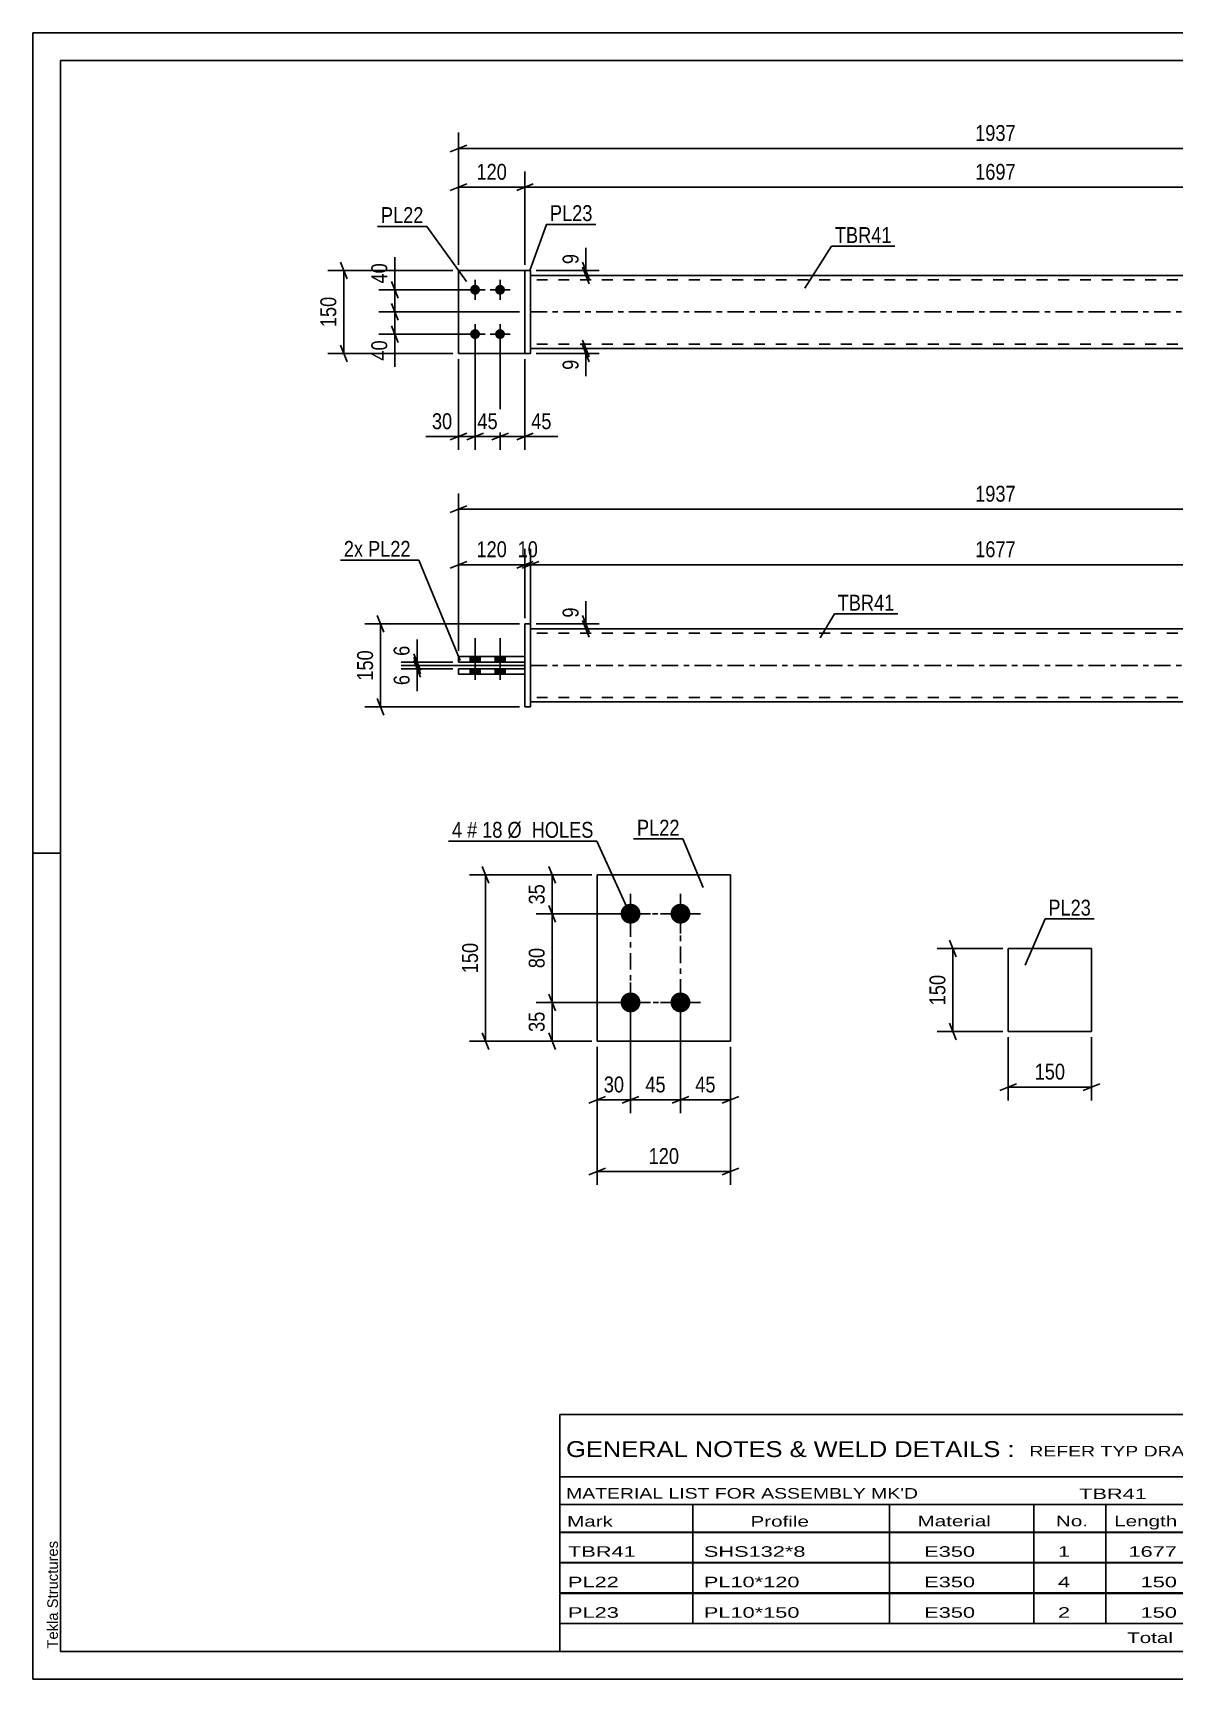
# Model space of a CAD drawing. Header units: millimetres. Extents: x 0 to 420, y 0 to 297.
# Drawn here: x 0 to 205.8, y 0 to 297 of the extents above; entities that cross this region are included whole.
import ezdxf

# ---------------------------------------------------------------- set-up
doc = ezdxf.new("R2010")
doc.units = ezdxf.units.MM
doc.linetypes.add('DXK_LINE_DOT2', pattern=[3.9198, 1.9599, -1.9599])
doc.linetypes.add('DXK_LINE_DOT3', pattern=[5.9187, 2.979, -0.9799, 0.9799, -0.9799])
doc.styles.add('Arial', font='arial.ttf', dxfattribs={"height": 0.2})
doc.styles.add('Arial Narrow', font='ARIALN.TTF', dxfattribs={"height": 0.2})

# ---------------------------------------------------------------- blocks, each defined once
blk = doc.blocks.new('Unknown-489683726-1163')
at = {"color": 5, "linetype": 'Continuous'}
for p, q in [((420, 297), (0, 297)), ((0, 297), (0, 0)), ((0, 292), (0, 297)), ((415, 292), (5, 292)), ((5, 292), (5, 5)), ((5, 149), (0, 149)), ((0, 0), (0, 5)), ((5, 5), (415, 5)), ((0, 0), (420, 0))]:
    blk.add_line(p, q, dxfattribs=at)
at = {"color": 174, "linetype": 'Continuous', "style": 'Arial'}
blk.add_text('Tekla Structures', height=1.9102, rotation=90, dxfattribs=at).set_placement((4.5, 5.5))
blk = doc.blocks.new('Unknown-489683726-3501')
at = {"color": 7, "linetype": 'Continuous'}
for p, q in [((95, 47.75), (255, 47.75)), ((95, 36.5), (95, 47.75)), ((255, 47.75), (255, 36.5)), ((95, 36.5), (255, 36.5)), ((95, 36.5), (95, 31.5)), ((255, 36.5), (255, 31.5)), ((95, 31.5), (255, 31.5)), ((95, 31.5), (95, 26.5)), ((119, 31.5), (119, 26.5)), ((154.5, 31.5), (154.5, 26.5)), ((180.5, 31.5), (180.5, 26.5)), ((193.5, 31.5), (193.5, 26.5)), ((211, 31.5), (211, 26.5)), ((233, 31.5), (233, 26.5)), ((255, 31.5), (255, 26.5)), ((95, 26.5), (255, 26.5)), ((95, 26.45), (95, 21.05)), ((95, 26.45), (255, 26.45)), ((119, 26.5), (119, 21)), ((154.5, 26.5), (154.5, 21)), ((180.5, 26.5), (180.5, 21)), ((193.5, 26.5), (193.5, 21)), ((211, 26.5), (211, 21)), ((233, 26.5), (233, 21)), ((255, 26.45), (255, 21.05)), ((95, 21.05), (255, 21.05)), ((95, 20.95), (95, 15.55)), ((95, 20.95), (255, 20.95)), ((119, 21), (119, 15.5)), ((154.5, 21), (154.5, 15.5)), ((180.5, 21), (180.5, 15.5)), ((193.5, 21), (193.5, 15.5)), ((211, 21), (211, 15.5)), ((233, 21), (233, 15.5)), ((255, 20.95), (255, 15.55)), ((95, 15.55), (255, 15.55)), ((95, 15.45), (95, 10.05)), ((95, 15.45), (255, 15.45)), ((119, 15.5), (119, 10)), ((154.5, 15.5), (154.5, 10)), ((180.5, 15.5), (180.5, 10)), ((193.5, 15.5), (193.5, 10)), ((211, 15.5), (211, 10)), ((233, 15.5), (233, 10)), ((255, 15.45), (255, 10.05)), ((95, 10.05), (255, 10.05)), ((95, 10), (255, 10)), ((95, 10), (95, 5)), ((211, 10), (211, 5)), ((233, 10), (233, 5)), ((255, 10), (255, 5)), ((95, 5), (255, 5))]:
    blk.add_line(p, q, dxfattribs=at)
at = {"color": 7, "style": 'Arial Narrow'}
for s, height, width, p in [('GENERAL NOTES & WELD DETAILS :', 2.8633, 1.4, (96.15, 40.06)), ('REFER TYP DRAWING TYP-01', 1.9089, 1.6, (179.7, 40.16)), ("MATERIAL LIST FOR ASSEMBLY MK'D", 1.9089, 1.6, (96.15, 32.56)), ('TBR41', 1.909, 1.794707, (188.68, 32.47)), ('3', 1.91, 1.794707, (217.08, 32.56)), ('No. Required', 1.9089, 1.6, (226.41, 32.56)), ('Mark', 1.909, 1.7, (96.34, 27.5)), ('Profile', 1.909, 1.7, (129.41, 27.5)), ('Material', 1.909, 1.7, (159.54, 27.56)), ('No.', 1.909, 1.7, (184.5, 27.56)), ('Length', 1.909, 1.7, (195, 27.56)), ('Area', 1.909, 1.7, (217.5, 27.56)), ('Weight', 1.909, 1.7, (237, 27.56))]:
    blk.add_text(s, height=height, dxfattribs=dict(at, width=width)).set_placement(p)
at = {"color": 7, "linetype": 'Continuous', "style": 'Arial Narrow'}
for s, height, width, p in [('TBR41', 1.909, 1.794707, (96.5, 22.06)), ('SHS132*8', 1.909, 1.794707, (121, 22.06)), ('E350', 1.909, 1.794707, (160.74, 22.06)), ('1', 1.91, 1.794707, (184.86, 22.06)), ('1677', 1.909, 1.794707, (197.58, 22.06)), ('0.9', 1.909, 1.794707, (221.32, 22.06)), ('52.2', 1.909, 1.794707, (240.14, 22.06)), ('PL22', 1.909, 1.794707, (96.5, 16.56)), ('PL10*120', 1.909, 1.794707, (121, 16.56)), ('E350', 1.909, 1.794707, (160.74, 16.56)), ('4', 1.91, 1.794707, (184.86, 16.56)), ('150', 1.909, 1.794707, (199.77, 16.56)), ('0.0', 1.909, 1.794707, (221.32, 16.56)), ('5.7', 1.909, 1.794707, (242.33, 16.56)), ('PL23', 1.909, 1.794707, (96.5, 11.06)), ('PL10*150', 1.909, 1.794707, (121, 11.06)), ('E350', 1.909, 1.794707, (160.74, 11.06)), ('2', 1.91, 1.794707, (184.86, 11.06)), ('150', 1.909, 1.794707, (199.77, 11.06)), ('0.1', 1.909, 1.794707, (221.32, 11.06)), ('3.5', 1.909, 1.794707, (242.33, 11.06)), ('Total', 1.909, 1.7, (197.33, 6.5)), ('1.2', 1.909, 1.794707, (220.83, 6.5)), ('61.4', 1.909, 1.794707, (240.14, 6.5))]:
    blk.add_text(s, height=height, dxfattribs=dict(at, width=width)).set_placement(p)
blk = doc.blocks.new('Bolt-489683726-1408 - 1400')
at = {"linetype": 'Continuous'}
for points in [[(78.84, 183.49), (80.64, 183.49), (80.64, 184.49), (78.84, 184.49)], [(78.84, 183.49), (80.64, 183.49), (80.64, 184.49), (78.84, 184.49)], [(83.34, 183.49), (85.14, 183.49), (85.14, 184.49), (83.34, 184.49)], [(83.34, 183.49), (85.14, 183.49), (85.14, 184.49), (83.34, 184.49)], [(78.84, 181.29), (80.64, 181.29), (80.64, 182.29), (78.84, 182.29)], [(78.84, 181.29), (80.64, 181.29), (80.64, 182.29), (78.84, 182.29)], [(83.34, 181.29), (85.14, 181.29), (85.14, 182.29), (83.34, 182.29)], [(83.34, 181.29), (85.14, 181.29), (85.14, 182.29), (83.34, 182.29)]]:
    blk.add_hatch(color=1, dxfattribs=at).paths.add_polyline_path(points)
at = {"color": 1, "linetype": 'Continuous'}
for p, q in [((79.74, 180.29), (79.74, 187.79)), ((79.74, 180.29), (79.74, 187.79)), ((84.24, 180.29), (84.24, 187.79)), ((84.24, 180.29), (84.24, 187.79)), ((78.84, 183.49), (78.84, 184.49)), ((78.84, 183.49), (78.84, 184.49)), ((80.64, 183.49), (80.64, 184.49)), ((80.64, 183.49), (80.64, 184.49)), ((83.34, 183.49), (83.34, 184.49)), ((83.34, 183.49), (83.34, 184.49)), ((85.14, 183.49), (85.14, 184.49)), ((85.14, 183.49), (85.14, 184.49)), ((78.84, 181.29), (78.84, 182.29)), ((78.84, 181.29), (78.84, 182.29)), ((80.64, 181.29), (80.64, 182.29)), ((80.64, 181.29), (80.64, 182.29)), ((83.34, 181.29), (83.34, 182.29)), ((83.34, 181.29), (83.34, 182.29)), ((85.14, 181.29), (85.14, 182.29)), ((85.14, 181.29), (85.14, 182.29))]:
    blk.add_line(p, q, dxfattribs=at)
blk = doc.blocks.new('Part-489683726-1471 - 1400')
at = {"linetype": 'Continuous'}
blk.add_hatch(color=2, dxfattribs=at).paths.add_polyline_path([(227.44, 176.29), (226.64, 177.69), (228.24, 177.69)])
at = {"color": 2, "linetype": 'Continuous'}
for p, q in [((89.74, 189.49), (257.44, 189.49)), ((89.74, 176.29), (257.44, 176.29)), ((227.44, 176.29), (226.64, 177.69)), ((226.64, 177.69), (228.24, 177.69)), ((228.24, 177.69), (227.44, 176.29))]:
    blk.add_line(p, q, dxfattribs=at)
at = {"color": 7, "linetype": 'DXK_LINE_DOT2'}
for p, q in [((89.74, 176.29), (89.74, 189.49)), ((257.44, 188.69), (89.74, 188.69)), ((257.44, 176.29), (257.44, 189.49)), ((257.44, 177.09), (89.74, 177.09))]:
    blk.add_line(p, q, dxfattribs=at)
at = {"color": 7, "linetype": 'DXK_LINE_DOT3'}
blk.add_line((89.74, 182.89), (257.44, 182.89), dxfattribs=at)
at = {"color": 2, "linetype": 'Continuous'}
blk.add_circle((227.44, 177.19), 1, dxfattribs=at)
blk = doc.blocks.new('Part-489683726-1412 - 1400')
at = {"color": 2, "linetype": 'Continuous'}
for p, q in [((88.74, 190.39), (89.74, 190.39)), ((88.74, 175.39), (88.74, 190.39)), ((89.74, 190.39), (89.74, 175.39)), ((89.74, 175.39), (88.74, 175.39))]:
    blk.add_line(p, q, dxfattribs=at)
blk = doc.blocks.new('Part-489683726-1438 - 1400')
at = {"color": 2, "linetype": 'Continuous'}
for p, q in [((88.74, 184.49), (76.74, 184.49)), ((76.74, 184.49), (76.74, 183.49)), ((88.74, 183.49), (88.74, 184.49)), ((88.74, 183.49), (76.74, 183.49))]:
    blk.add_line(p, q, dxfattribs=at)
blk = doc.blocks.new('Part-489683726-1443 - 1400')
at = {"color": 2, "linetype": 'Continuous'}
for p, q in [((88.74, 182.29), (76.74, 182.29)), ((76.74, 182.29), (76.74, 181.29)), ((76.74, 181.29), (88.74, 181.29)), ((88.74, 181.29), (88.74, 182.29))]:
    blk.add_line(p, q, dxfattribs=at)
blk = doc.blocks.new('Part-489683726-1695 - 1676')
at = {"color": 2, "linetype": 'Continuous'}
for p, q in [((89.74, 254.16), (88.74, 254.16)), ((88.74, 254.16), (88.74, 239.16)), ((89.74, 239.16), (89.74, 254.16)), ((88.74, 239.16), (89.74, 239.16))]:
    blk.add_line(p, q, dxfattribs=at)
blk = doc.blocks.new('Bolt-489683726-1679 - 1676')
at = {"linetype": 'Continuous'}
for points in [[(79.74, 249.76, -1), (79.74, 251.56, -1)], [(84.24, 249.76, -1), (84.24, 251.56, -1)], [(79.74, 241.76, -1), (79.74, 243.56, -1)], [(84.24, 241.76, -1), (84.24, 243.56, -1)]]:
    blk.add_hatch(color=1, dxfattribs=at).paths.add_polyline_path(points)
at = {"color": 1, "linetype": 'Continuous'}
for p, q in [((79.74, 248.86), (79.74, 252.46)), ((84.24, 248.86), (84.24, 252.46)), ((81.54, 250.66), (77.94, 250.66)), ((86.04, 250.66), (82.44, 250.66)), ((79.74, 240.86), (79.74, 244.46)), ((84.24, 240.86), (84.24, 244.46)), ((81.54, 242.66), (77.94, 242.66)), ((86.04, 242.66), (82.44, 242.66))]:
    blk.add_line(p, q, dxfattribs=at)
blk = doc.blocks.new('Part-489683726-1700 - 1676')
at = {"color": 2, "linetype": 'Continuous'}
for p, q in [((76.74, 239.16), (76.74, 254.16)), ((76.74, 254.16), (88.74, 254.16)), ((76.74, 239.16), (88.74, 239.16))]:
    blk.add_line(p, q, dxfattribs=at)
at = {"color": 7, "linetype": 'DXK_LINE_DOT2'}
blk.add_line((88.74, 239.16), (88.74, 254.16), dxfattribs=at)
blk = doc.blocks.new('Part-489683726-1701 - 1676')
at = {"color": 7, "linetype": 'DXK_LINE_DOT2'}
for p, q in [((88.74, 254.16), (76.74, 254.16)), ((76.74, 254.16), (76.74, 239.16)), ((88.74, 239.16), (88.74, 254.16)), ((76.74, 239.16), (88.74, 239.16))]:
    blk.add_line(p, q, dxfattribs=at)
blk = doc.blocks.new('Part-489683726-1741 - 1676')
at = {"color": 2, "linetype": 'Continuous'}
for p, q in [((89.74, 253.26), (257.44, 253.26)), ((257.44, 240.06), (89.74, 240.06))]:
    blk.add_line(p, q, dxfattribs=at)
at = {"color": 7, "linetype": 'DXK_LINE_DOT2'}
for p, q in [((89.74, 240.06), (89.74, 253.26)), ((257.44, 252.46), (89.74, 252.46)), ((257.44, 253.26), (257.44, 240.06)), ((257.44, 240.86), (89.74, 240.86))]:
    blk.add_line(p, q, dxfattribs=at)
at = {"color": 7, "linetype": 'DXK_LINE_DOT3'}
blk.add_line((89.74, 246.66), (257.44, 246.66), dxfattribs=at)
blk = doc.blocks.new('Bolt-489683726-2102 - 2040')
at = {"linetype": 'Continuous'}
for points in [[(107.78, 139.89), (108.15, 139.85), (108.51, 139.73), (108.84, 139.54), (109.12, 139.29), (109.34, 138.99), (109.49, 138.64), (109.57, 138.28), (109.57, 137.9), (109.49, 137.53), (109.34, 137.19), (109.12, 136.88), (108.84, 136.63), (108.51, 136.44), (108.15, 136.33), (107.78, 136.29), (107.4, 136.33), (107.05, 136.44), (106.72, 136.63), (106.44, 136.88), (106.22, 137.19), (106.07, 137.53), (105.99, 137.9), (105.99, 138.28), (106.07, 138.64), (106.22, 138.99), (106.44, 139.29), (106.72, 139.54), (107.05, 139.73), (107.4, 139.85)], [(116.78, 139.89), (117.15, 139.85), (117.51, 139.73), (117.84, 139.54), (118.12, 139.29), (118.34, 138.99), (118.49, 138.64), (118.57, 138.28), (118.57, 137.9), (118.49, 137.53), (118.34, 137.19), (118.12, 136.88), (117.84, 136.63), (117.51, 136.44), (117.15, 136.33), (116.78, 136.29), (116.4, 136.33), (116.05, 136.44), (115.72, 136.63), (115.44, 136.88), (115.22, 137.19), (115.07, 137.53), (114.99, 137.9), (114.99, 138.28), (115.07, 138.64), (115.22, 138.99), (115.44, 139.29), (115.72, 139.54), (116.05, 139.73), (116.4, 139.85)], [(107.78, 123.89), (108.15, 123.85), (108.51, 123.73), (108.84, 123.54), (109.12, 123.29), (109.34, 122.99), (109.49, 122.64), (109.57, 122.28), (109.57, 121.9), (109.49, 121.53), (109.34, 121.19), (109.12, 120.88), (108.84, 120.63), (108.51, 120.44), (108.15, 120.33), (107.78, 120.29), (107.4, 120.33), (107.05, 120.44), (106.72, 120.63), (106.44, 120.88), (106.22, 121.19), (106.07, 121.53), (105.99, 121.9), (105.99, 122.28), (106.07, 122.64), (106.22, 122.99), (106.44, 123.29), (106.72, 123.54), (107.05, 123.73), (107.4, 123.85)], [(116.78, 123.89), (117.15, 123.85), (117.51, 123.73), (117.84, 123.54), (118.12, 123.29), (118.34, 122.99), (118.49, 122.64), (118.57, 122.28), (118.57, 121.9), (118.49, 121.53), (118.34, 121.19), (118.12, 120.88), (117.84, 120.63), (117.51, 120.44), (117.15, 120.33), (116.78, 120.29), (116.4, 120.33), (116.05, 120.44), (115.72, 120.63), (115.44, 120.88), (115.22, 121.19), (115.07, 121.53), (114.99, 121.9), (114.99, 122.28), (115.07, 122.64), (115.22, 122.99), (115.44, 123.29), (115.72, 123.54), (116.05, 123.73), (116.4, 123.85)]]:
    blk.add_hatch(color=1, dxfattribs=at).paths.add_polyline_path(points)
at = {"color": 1, "linetype": 'Continuous'}
for p, q in [((107.78, 134.49), (107.78, 141.69)), ((116.78, 134.49), (116.78, 141.69)), ((111.38, 138.09), (104.18, 138.09)), ((120.38, 138.09), (113.18, 138.09)), ((107.78, 118.49), (107.78, 125.69)), ((116.78, 118.49), (116.78, 125.69)), ((111.38, 122.09), (104.18, 122.09)), ((120.38, 122.09), (113.18, 122.09))]:
    blk.add_line(p, q, dxfattribs=at)
blk = doc.blocks.new('Part-489683726-2107 - 2040')
at = {"color": 2, "linetype": 'Continuous'}
for p, q in [((101.78, 145.09), (125.78, 145.09)), ((101.78, 145.09), (101.78, 115.09)), ((125.78, 145.09), (125.78, 145.09)), ((125.78, 145.09), (125.78, 115.09)), ((125.78, 115.09), (101.78, 115.09)), ((101.78, 115.09), (101.78, 115.09))]:
    blk.add_line(p, q, dxfattribs=at)
at = {"color": 7, "linetype": 'DXK_LINE_DOT2'}
for p, q in [((101.78, 145.09), (125.78, 145.09)), ((125.78, 145.09), (125.78, 145.09)), ((101.78, 115.09), (125.78, 115.09))]:
    blk.add_line(p, q, dxfattribs=at)
blk = doc.blocks.new('Part-489683726-2267 - 2261')
at = {"color": 2, "linetype": 'Continuous'}
for p, q in [((175.9, 116.81), (175.9, 131.81)), ((175.9, 131.81), (190.9, 131.81)), ((190.9, 116.81), (190.9, 131.81)), ((175.9, 116.81), (190.9, 116.81))]:
    blk.add_line(p, q, dxfattribs=at)
blk = doc.blocks.new('Rectangle-489683726-2247 - 2040')
at = {"color": 1, "linetype": 'DXK_LINE_DOT3'}
blk.add_lwpolyline([(107.78, 138.09), (116.78, 138.09), (116.78, 122.09), (107.78, 122.09), (107.78, 138.09)], close=True, dxfattribs=at)
blk = doc.blocks.new('StraightDimension-489683726-1553 - 1400')
at = {"color": 7, "linetype": 'Continuous'}
for p, q in [((68.67, 184.39), (69.87, 181.39)), ((88.74, 182.89), (66.42, 182.89)), ((75.74, 182.29), (66.42, 182.29)), ((69.87, 180.79), (68.67, 183.79)), ((69.27, 182.29), (69.27, 182.89))]:
    blk.add_line(p, q, dxfattribs=at)
at = {"color": 0}
blk.add_wipeout([(68.52, 181.76), (64.32, 181.76), (64.32, 178.73), (68.52, 178.73)], dxfattribs=at)
at = {"color": 7, "linetype": 'Continuous'}
blk.add_line((69.27, 182.29), (69.27, 178.21), dxfattribs=at)
blk.add_line((69.27, 182.29), (69.27, 178.21), dxfattribs=at)
at = {"color": 3, "style": 'Arial Narrow'}
blk.add_text('6', height=2.86, rotation=90.0002, dxfattribs=at).set_placement((67.92, 179.33))
blk = doc.blocks.new('StraightDimension-489683726-3411 - 1400')
at = {"color": 7, "linetype": 'Continuous'}
for p, q in [((87.74, 190.39), (59.83, 190.39)), ((63.28, 188.89), (62.08, 191.89)), ((62.68, 175.39), (62.68, 190.39)), ((87.74, 175.39), (59.83, 175.39)), ((62.08, 176.89), (63.28, 173.89))]:
    blk.add_line(p, q, dxfattribs=at)
at = {"color": 0}
blk.add_wipeout([(61.93, 186.23), (57.73, 186.23), (57.73, 179.54), (61.93, 179.54)], dxfattribs=at)
at = {"color": 3, "style": 'Arial Narrow'}
blk.add_text('150', height=2.863, rotation=90.0002, dxfattribs=at).set_placement((61.33, 180.14))
blk = doc.blocks.new('StraightDimension-489683726-1522 - 1400')
at = {"color": 7, "linetype": 'Continuous'}
for p, q in [((88.74, 191.39), (88.74, 203.91)), ((89.74, 190.49), (89.74, 203.91)), ((87.24, 200.46), (90.24, 201.66)), ((91.24, 201.66), (88.24, 200.46)), ((88.74, 201.06), (89.74, 201.06))]:
    blk.add_line(p, q, dxfattribs=at)
at = {"color": 0}
blk.add_wipeout([(91.66, 201.81), (91.66, 206.01), (86.81, 206.01), (86.81, 201.81)], dxfattribs=at)
at = {"color": 3, "style": 'Arial Narrow'}
blk.add_text('10', height=2.863, dxfattribs=at).set_placement((87.41, 202.41))
blk = doc.blocks.new('StraightDimension-489683726-1480 - 1400')
at = {"color": 7, "linetype": 'Continuous'}
for p, q in [((90.74, 190.39), (102.14, 190.39)), ((99.14, 191.89), (100.34, 188.89)), ((100.34, 187.99), (99.14, 190.99)), ((99.74, 189.49), (99.74, 190.39)), ((90.74, 189.49), (102.14, 189.49))]:
    blk.add_line(p, q, dxfattribs=at)
at = {"color": 0}
blk.add_wipeout([(98.99, 193.94), (94.79, 193.94), (94.79, 190.91), (98.99, 190.91)], dxfattribs=at)
at = {"color": 7, "linetype": 'Continuous'}
blk.add_line((99.74, 190.39), (99.74, 194.46), dxfattribs=at)
blk.add_line((99.74, 190.39), (99.74, 194.46), dxfattribs=at)
at = {"color": 3, "style": 'Arial Narrow'}
blk.add_text('9', height=2.86, rotation=90.0002, dxfattribs=at).set_placement((98.39, 191.51))
blk = doc.blocks.new('StraightDimension-489683726-1512 - 1400')
at = {"color": 7, "linetype": 'Continuous'}
for p, q in [((89.74, 190.49), (89.74, 203.91)), ((257.44, 190.49), (257.44, 203.91)), ((91.24, 201.66), (88.24, 200.46)), ((89.74, 201.06), (257.44, 201.06)), ((255.94, 200.46), (258.94, 201.66))]:
    blk.add_line(p, q, dxfattribs=at)
at = {"color": 0}
blk.add_wipeout([(177.85, 201.81), (177.85, 206.01), (169.33, 206.01), (169.33, 201.81)], dxfattribs=at)
at = {"color": 3, "style": 'Arial Narrow'}
blk.add_text('1677', height=2.863, dxfattribs=at).set_placement((169.93, 202.41))
blk = doc.blocks.new('StraightDimension-489683726-1532 - 1400')
at = {"color": 7, "linetype": 'Continuous'}
for p, q in [((76.74, 185.49), (76.74, 203.91)), ((88.74, 191.39), (88.74, 203.91)), ((75.24, 200.46), (78.24, 201.66)), ((76.74, 201.06), (88.74, 201.06)), ((90.24, 201.66), (87.24, 200.46))]:
    blk.add_line(p, q, dxfattribs=at)
at = {"color": 0}
blk.add_wipeout([(86.08, 201.81), (86.08, 206.01), (79.39, 206.01), (79.39, 201.81)], dxfattribs=at)
at = {"color": 3, "style": 'Arial Narrow'}
blk.add_text('120', height=2.863, dxfattribs=at).set_placement((79.99, 202.41))
blk = doc.blocks.new('StraightDimension-489683726-1569 - 1400')
at = {"color": 7, "linetype": 'Continuous'}
for p, q in [((68.67, 184.99), (69.87, 181.99)), ((69.87, 181.39), (68.67, 184.39)), ((75.74, 183.49), (66.42, 183.49)), ((88.74, 182.89), (66.42, 182.89)), ((69.27, 182.89), (69.27, 183.49))]:
    blk.add_line(p, q, dxfattribs=at)
at = {"color": 0}
blk.add_wipeout([(68.52, 187.04), (64.32, 187.04), (64.32, 184.01), (68.52, 184.01)], dxfattribs=at)
at = {"color": 7, "linetype": 'Continuous'}
blk.add_line((69.27, 183.49), (69.27, 187.56), dxfattribs=at)
blk.add_line((69.27, 183.49), (69.27, 187.56), dxfattribs=at)
at = {"color": 3, "style": 'Arial Narrow'}
blk.add_text('6', height=2.86, rotation=90.0002, dxfattribs=at).set_placement((67.92, 184.61))
blk = doc.blocks.new('StraightDimension-489683726-1586 - 1400')
at = {"color": 7, "linetype": 'Continuous'}
for p, q in [((76.74, 185.49), (76.74, 213.93)), ((270.44, 185.49), (270.44, 213.93)), ((78.24, 211.68), (75.24, 210.48)), ((76.74, 211.08), (270.44, 211.08)), ((268.94, 210.48), (271.94, 211.68))]:
    blk.add_line(p, q, dxfattribs=at)
at = {"color": 0}
blk.add_wipeout([(177.85, 211.83), (177.85, 216.03), (169.33, 216.03), (169.33, 211.83)], dxfattribs=at)
at = {"color": 3, "style": 'Arial Narrow'}
blk.add_text('1937', height=2.863, dxfattribs=at).set_placement((169.93, 212.43))
blk = doc.blocks.new('StraightDimension-489683726-1903 - 1676')
at = {"color": 7, "linetype": 'Continuous'}
for p, q in [((84.24, 241.66), (84.24, 221.76)), ((88.74, 238.16), (88.74, 221.76)), ((82.74, 223.56), (85.74, 224.76)), ((84.24, 224.16), (88.74, 224.16)), ((90.24, 224.76), (87.24, 223.56))]:
    blk.add_line(p, q, dxfattribs=at)
at = {"color": 0}
blk.add_wipeout([(94.12, 224.91), (94.12, 229.11), (89.26, 229.11), (89.26, 224.91)], dxfattribs=at)
at = {"color": 7, "linetype": 'Continuous'}
blk.add_line((88.74, 224.16), (94.64, 224.16), dxfattribs=at)
blk.add_line((88.74, 224.16), (94.64, 224.16), dxfattribs=at)
at = {"color": 3, "style": 'Arial Narrow'}
blk.add_text('45', height=2.863, dxfattribs=at).set_placement((89.86, 225.51))
blk = doc.blocks.new('StraightDimension-489683726-1887 - 1676')
at = {"color": 7, "linetype": 'Continuous'}
for p, q in [((79.74, 241.66), (79.74, 221.76)), ((84.24, 241.66), (84.24, 221.76)), ((78.24, 223.56), (81.24, 224.76)), ((79.74, 224.16), (84.24, 224.16)), ((85.74, 224.76), (82.74, 223.56))]:
    blk.add_line(p, q, dxfattribs=at)
at = {"color": 0}
blk.add_wipeout([(84.41, 224.91), (84.41, 229.11), (79.56, 229.11), (79.56, 224.91)], dxfattribs=at)
at = {"color": 3, "style": 'Arial Narrow'}
blk.add_text('45', height=2.863, dxfattribs=at).set_placement((80.16, 225.51))
blk = doc.blocks.new('StraightDimension-489683726-2713 - 1676')
at = {"color": 7, "linetype": 'Continuous'}
for p, q in [((99.14, 241.56), (100.34, 238.56)), ((100.34, 237.66), (99.14, 240.66)), ((90.74, 240.06), (102.14, 240.06)), ((90.74, 239.16), (102.14, 239.16)), ((99.74, 239.16), (99.74, 240.06))]:
    blk.add_line(p, q, dxfattribs=at)
at = {"color": 0}
blk.add_wipeout([(98.99, 238.64), (94.79, 238.64), (94.79, 235.61), (98.99, 235.61)], dxfattribs=at)
at = {"color": 7, "linetype": 'Continuous'}
blk.add_line((99.74, 239.16), (99.74, 235.08), dxfattribs=at)
blk.add_line((99.74, 239.16), (99.74, 235.08), dxfattribs=at)
at = {"color": 3, "style": 'Arial Narrow'}
blk.add_text('9', height=2.86, rotation=90.0002, dxfattribs=at).set_placement((98.39, 236.21))
blk = doc.blocks.new('StraightDimension-489683726-1926 - 1676')
at = {"color": 7, "linetype": 'Continuous'}
for p, q in [((78.24, 276.76), (75.24, 275.56)), ((76.74, 255.16), (76.74, 279.01)), ((268.94, 275.56), (271.94, 276.76)), ((270.44, 255.16), (270.44, 279.01)), ((76.74, 276.16), (270.44, 276.16))]:
    blk.add_line(p, q, dxfattribs=at)
at = {"color": 0}
blk.add_wipeout([(177.85, 276.91), (177.85, 281.11), (169.33, 281.11), (169.33, 276.91)], dxfattribs=at)
at = {"color": 3, "style": 'Arial Narrow'}
blk.add_text('1937', height=2.863, dxfattribs=at).set_placement((169.93, 277.51))
blk = doc.blocks.new('StraightDimension-489683726-1842 - 1676')
at = {"color": 7, "linetype": 'Continuous'}
for p, q in [((87.74, 246.66), (62.39, 246.66)), ((64.64, 248.16), (65.84, 245.16)), ((65.24, 242.66), (65.24, 246.66)), ((65.84, 241.16), (64.64, 244.16)), ((78.74, 242.66), (62.39, 242.66))]:
    blk.add_line(p, q, dxfattribs=at)
at = {"color": 0}
blk.add_wipeout([(64.49, 242.14), (60.29, 242.14), (60.29, 237.28), (64.49, 237.28)], dxfattribs=at)
at = {"color": 7, "linetype": 'Continuous'}
blk.add_line((65.24, 242.66), (65.24, 236.76), dxfattribs=at)
blk.add_line((65.24, 242.66), (65.24, 236.76), dxfattribs=at)
at = {"color": 3, "style": 'Arial Narrow'}
blk.add_text('40', height=2.863, rotation=90.0002, dxfattribs=at).set_placement((63.89, 237.88))
blk = doc.blocks.new('StraightDimension-489683726-1851 - 1676')
at = {"color": 7, "linetype": 'Continuous'}
for p, q in [((78.74, 250.66), (62.39, 250.66)), ((64.64, 252.16), (65.84, 249.16)), ((65.24, 246.66), (65.24, 250.66)), ((87.74, 246.66), (62.39, 246.66)), ((65.84, 245.16), (64.64, 248.16))]:
    blk.add_line(p, q, dxfattribs=at)
at = {"color": 0}
blk.add_wipeout([(64.49, 256.04), (60.29, 256.04), (60.29, 251.19), (64.49, 251.19)], dxfattribs=at)
at = {"color": 7, "linetype": 'Continuous'}
blk.add_line((65.24, 250.66), (65.24, 256.57), dxfattribs=at)
blk.add_line((65.24, 250.66), (65.24, 256.57), dxfattribs=at)
at = {"color": 3, "style": 'Arial Narrow'}
blk.add_text('40', height=2.863, rotation=90.0002, dxfattribs=at).set_placement((63.89, 251.79))
blk = doc.blocks.new('StraightDimension-489683726-1868 - 1676')
at = {"color": 7, "linetype": 'Continuous'}
for p, q in [((79.74, 241.66), (79.74, 221.76)), ((76.74, 238.16), (76.74, 221.76)), ((75.24, 223.56), (78.24, 224.76)), ((76.74, 224.16), (79.74, 224.16)), ((81.24, 224.76), (78.24, 223.56))]:
    blk.add_line(p, q, dxfattribs=at)
at = {"color": 0}
blk.add_wipeout([(76.21, 224.91), (76.21, 229.11), (71.36, 229.11), (71.36, 224.91)], dxfattribs=at)
at = {"color": 7, "linetype": 'Continuous'}
blk.add_line((76.74, 224.16), (70.83, 224.16), dxfattribs=at)
blk.add_line((76.74, 224.16), (70.83, 224.16), dxfattribs=at)
at = {"color": 3, "style": 'Arial Narrow'}
blk.add_text('30', height=2.863, dxfattribs=at).set_placement((71.96, 225.51))
blk = doc.blocks.new('StraightDimension-489683726-1946 - 1676')
at = {"color": 7, "linetype": 'Continuous'}
for p, q in [((76.74, 255.16), (76.74, 272.01)), ((88.74, 255.16), (88.74, 272.01)), ((75.24, 268.56), (78.24, 269.76)), ((76.74, 269.16), (88.74, 269.16)), ((90.24, 269.76), (87.24, 268.56))]:
    blk.add_line(p, q, dxfattribs=at)
at = {"color": 0}
blk.add_wipeout([(86.08, 269.91), (86.08, 274.11), (79.39, 274.11), (79.39, 269.91)], dxfattribs=at)
at = {"color": 3, "style": 'Arial Narrow'}
blk.add_text('120', height=2.863, dxfattribs=at).set_placement((79.99, 270.51))
blk = doc.blocks.new('StraightDimension-489683726-1968 - 1676')
at = {"color": 7, "linetype": 'Continuous'}
for p, q in [((88.74, 255.16), (88.74, 272.01)), ((258.44, 255.16), (258.44, 272.01)), ((90.24, 269.76), (87.24, 268.56)), ((88.74, 269.16), (258.44, 269.16)), ((256.94, 268.56), (259.94, 269.76))]:
    blk.add_line(p, q, dxfattribs=at)
at = {"color": 0}
blk.add_wipeout([(177.85, 269.91), (177.85, 274.11), (169.33, 274.11), (169.33, 269.91)], dxfattribs=at)
at = {"color": 3, "style": 'Arial Narrow'}
blk.add_text('1697', height=2.863, dxfattribs=at).set_placement((169.93, 270.51))
blk = doc.blocks.new('StraightDimension-489683726-2706 - 1676')
at = {"color": 7, "linetype": 'Continuous'}
for p, q in [((99.14, 255.66), (100.34, 252.66)), ((90.74, 254.16), (102.14, 254.16)), ((90.74, 253.26), (102.14, 253.26)), ((100.34, 251.76), (99.14, 254.76)), ((99.74, 253.26), (99.74, 254.16))]:
    blk.add_line(p, q, dxfattribs=at)
at = {"color": 0}
blk.add_wipeout([(98.99, 257.72), (94.79, 257.72), (94.79, 254.69), (98.99, 254.69)], dxfattribs=at)
at = {"color": 7, "linetype": 'Continuous'}
blk.add_line((99.74, 254.16), (99.74, 258.24), dxfattribs=at)
blk.add_line((99.74, 254.16), (99.74, 258.24), dxfattribs=at)
at = {"color": 3, "style": 'Arial Narrow'}
blk.add_text('9', height=2.86, rotation=90.0002, dxfattribs=at).set_placement((98.39, 255.29))
blk = doc.blocks.new('StraightDimension-489683726-3391 - 1676')
at = {"color": 7, "linetype": 'Continuous'}
for p, q in [((56.65, 252.66), (55.45, 255.66)), ((75.74, 254.16), (53.2, 254.16)), ((56.05, 239.16), (56.05, 254.16)), ((55.45, 240.66), (56.65, 237.66)), ((75.74, 239.16), (53.2, 239.16))]:
    blk.add_line(p, q, dxfattribs=at)
at = {"color": 0}
blk.add_wipeout([(55.3, 250.01), (51.1, 250.01), (51.1, 243.32), (55.3, 243.32)], dxfattribs=at)
at = {"color": 3, "style": 'Arial Narrow'}
blk.add_text('150', height=2.863, rotation=90.0002, dxfattribs=at).set_placement((54.7, 243.92))
blk = doc.blocks.new('StraightDimension-489683726-2149 - 2040')
at = {"color": 7, "linetype": 'Continuous'}
for p, q in [((93.03, 146.59), (94.23, 143.59)), ((100.78, 145.09), (90.78, 145.09)), ((93.63, 138.09), (93.63, 145.09)), ((106.78, 138.09), (90.78, 138.09)), ((94.23, 136.59), (93.03, 139.59))]:
    blk.add_line(p, q, dxfattribs=at)
at = {"color": 0}
blk.add_wipeout([(92.88, 144.02), (88.68, 144.02), (88.68, 139.16), (92.88, 139.16)], dxfattribs=at)
at = {"color": 3, "style": 'Arial Narrow'}
blk.add_text('35', height=2.863, rotation=90.0002, dxfattribs=at).set_placement((92.28, 139.76))
blk = doc.blocks.new('StraightDimension-489683726-2109 - 2040')
at = {"color": 7, "linetype": 'Continuous'}
for p, q in [((101.78, 114.09), (101.78, 89.19)), ((125.78, 114.09), (125.78, 89.19)), ((103.28, 92.19), (100.28, 90.99)), ((124.28, 90.99), (127.28, 92.19)), ((101.78, 91.59), (125.78, 91.59))]:
    blk.add_line(p, q, dxfattribs=at)
at = {"color": 0}
blk.add_wipeout([(117.12, 92.34), (117.12, 96.54), (110.44, 96.54), (110.44, 92.34)], dxfattribs=at)
at = {"color": 3, "style": 'Arial Narrow'}
blk.add_text('120', height=2.863, dxfattribs=at).set_placement((111.04, 92.94))
blk = doc.blocks.new('StraightDimension-489683726-2165 - 2040')
at = {"color": 7, "linetype": 'Continuous'}
for p, q in [((106.78, 138.09), (90.78, 138.09)), ((94.23, 136.59), (93.03, 139.59)), ((93.63, 122.09), (93.63, 138.09)), ((106.78, 122.09), (90.78, 122.09)), ((93.03, 123.59), (94.23, 120.59))]:
    blk.add_line(p, q, dxfattribs=at)
at = {"color": 0}
blk.add_wipeout([(92.88, 132.52), (88.68, 132.52), (88.68, 127.66), (92.88, 127.66)], dxfattribs=at)
at = {"color": 3, "style": 'Arial Narrow'}
blk.add_text('80', height=2.863, rotation=90.0002, dxfattribs=at).set_placement((92.28, 128.26))
blk = doc.blocks.new('StraightDimension-489683726-2132 - 2040')
at = {"color": 7, "linetype": 'Continuous'}
for p, q in [((106.78, 122.09), (90.78, 122.09)), ((93.03, 123.59), (94.23, 120.59)), ((93.63, 115.09), (93.63, 122.09)), ((94.23, 113.59), (93.03, 116.59)), ((100.78, 115.09), (90.78, 115.09))]:
    blk.add_line(p, q, dxfattribs=at)
at = {"color": 0}
blk.add_wipeout([(92.88, 121.02), (88.68, 121.02), (88.68, 116.16), (92.88, 116.16)], dxfattribs=at)
at = {"color": 3, "style": 'Arial Narrow'}
blk.add_text('35', height=2.863, rotation=90.0002, dxfattribs=at).set_placement((92.28, 116.76))
blk = doc.blocks.new('StraightDimension-489683726-2179 - 2040')
at = {"color": 7, "linetype": 'Continuous'}
for p, q in [((82.21, 143.59), (81.01, 146.59)), ((100.78, 145.09), (78.76, 145.09)), ((81.61, 115.09), (81.61, 145.09)), ((81.01, 116.59), (82.21, 113.59)), ((100.78, 115.09), (78.76, 115.09))]:
    blk.add_line(p, q, dxfattribs=at)
at = {"color": 0}
blk.add_wipeout([(80.86, 133.43), (76.66, 133.43), (76.66, 126.75), (80.86, 126.75)], dxfattribs=at)
at = {"color": 3, "style": 'Arial Narrow'}
blk.add_text('150', height=2.863, rotation=90.0002, dxfattribs=at).set_placement((80.26, 127.35))
blk = doc.blocks.new('StraightDimension-489683726-2199 - 2040')
at = {"color": 7, "linetype": 'Continuous'}
for p, q in [((107.78, 121.09), (107.78, 102.1)), ((101.78, 114.09), (101.78, 102.1)), ((100.28, 103.9), (103.28, 105.1)), ((101.78, 104.5), (107.78, 104.5)), ((109.28, 105.1), (106.28, 103.9))]:
    blk.add_line(p, q, dxfattribs=at)
at = {"color": 0}
blk.add_wipeout([(107.21, 105.25), (107.21, 109.45), (102.35, 109.45), (102.35, 105.25)], dxfattribs=at)
at = {"color": 3, "style": 'Arial Narrow'}
blk.add_text('30', height=2.863, dxfattribs=at).set_placement((102.95, 105.85))
blk = doc.blocks.new('StraightDimension-489683726-2215 - 2040')
at = {"color": 7, "linetype": 'Continuous'}
for p, q in [((116.78, 121.09), (116.78, 102.1)), ((125.78, 114.09), (125.78, 102.1)), ((115.28, 103.9), (118.28, 105.1)), ((116.78, 104.5), (125.78, 104.5)), ((127.28, 105.1), (124.28, 103.9))]:
    blk.add_line(p, q, dxfattribs=at)
at = {"color": 0}
blk.add_wipeout([(123.71, 105.25), (123.71, 109.45), (118.85, 109.45), (118.85, 105.25)], dxfattribs=at)
at = {"color": 3, "style": 'Arial Narrow'}
blk.add_text('45', height=2.863, dxfattribs=at).set_placement((119.45, 105.85))
blk = doc.blocks.new('StraightDimension-489683726-2234 - 2040')
at = {"color": 7, "linetype": 'Continuous'}
for p, q in [((107.78, 121.09), (107.78, 102.1)), ((116.78, 121.09), (116.78, 102.1)), ((106.28, 103.9), (109.28, 105.1)), ((107.78, 104.5), (116.78, 104.5)), ((118.28, 105.1), (115.28, 103.9))]:
    blk.add_line(p, q, dxfattribs=at)
at = {"color": 0}
blk.add_wipeout([(114.71, 105.25), (114.71, 109.45), (109.85, 109.45), (109.85, 105.25)], dxfattribs=at)
at = {"color": 3, "style": 'Arial Narrow'}
blk.add_text('45', height=2.863, dxfattribs=at).set_placement((110.45, 105.85))
blk = doc.blocks.new('StraightDimension-489683726-2269 - 2261')
at = {"color": 7, "linetype": 'Continuous'}
for p, q in [((174.9, 131.81), (163.05, 131.81)), ((166.5, 130.31), (165.3, 133.31)), ((165.9, 116.81), (165.9, 131.81)), ((174.9, 116.81), (163.05, 116.81)), ((165.3, 118.31), (166.5, 115.31))]:
    blk.add_line(p, q, dxfattribs=at)
at = {"color": 0}
blk.add_wipeout([(165.15, 127.66), (160.95, 127.66), (160.95, 120.97), (165.15, 120.97)], dxfattribs=at)
at = {"color": 3, "style": 'Arial Narrow'}
blk.add_text('150', height=2.863, rotation=90.0002, dxfattribs=at).set_placement((164.55, 121.57))
blk = doc.blocks.new('StraightDimension-489683726-2278 - 2261')
at = {"color": 7, "linetype": 'Continuous'}
for p, q in [((175.9, 115.81), (175.9, 104.41)), ((190.9, 115.81), (190.9, 104.41)), ((177.4, 107.41), (174.4, 106.21)), ((189.4, 106.21), (192.4, 107.41)), ((175.9, 106.81), (190.9, 106.81))]:
    blk.add_line(p, q, dxfattribs=at)
at = {"color": 0}
blk.add_wipeout([(186.74, 107.56), (186.74, 111.76), (180.06, 111.76), (180.06, 107.56)], dxfattribs=at)
at = {"color": 3, "style": 'Arial Narrow'}
blk.add_text('150', height=2.863, dxfattribs=at).set_placement((180.66, 108.16))
blk = doc.blocks.new('Mark-489683726-1467 - 1400')
at = {"color": 0}
blk.add_wipeout([(155.37, 192.77), (155.37, 195.77), (145.14, 195.77), (145.14, 192.77)], dxfattribs=at)
blk.add_wipeout([(155.37, 192.77), (155.37, 195.77), (145.14, 195.77), (145.14, 192.77)], dxfattribs=at)
at = {"color": 30, "linetype": 'Continuous'}
for p, q in [((141.95, 187.85), (144.54, 192.17)), ((144.54, 192.17), (155.97, 192.17))]:
    blk.add_line(p, q, dxfattribs=at)
at = {"color": 3, "style": 'Arial Narrow'}
blk.add_text('TBR41', height=2.863, dxfattribs=at).set_placement((145.14, 192.77))
blk = doc.blocks.new('MarkSet-489683726-1661 - 1400')
at = {"color": 30, "linetype": 'Continuous'}
blk.add_line((77.07, 183.77), (69.62, 201.88), dxfattribs=at)
at = {"color": 0}
blk.add_wipeout([(59.54, 202.48), (59.54, 205.48), (56.07, 205.48), (56.07, 202.48)], dxfattribs=at)
blk.add_wipeout([(59.54, 202.48), (59.54, 205.48), (56.07, 205.48), (56.07, 202.48)], dxfattribs=at)
blk.add_wipeout([(68.12, 202.48), (68.12, 205.48), (60.44, 205.48), (60.44, 202.48)], dxfattribs=at)
blk.add_wipeout([(68.12, 202.48), (68.12, 205.48), (60.44, 205.48), (60.44, 202.48)], dxfattribs=at)
at = {"color": 30, "linetype": 'Continuous'}
blk.add_line((55.47, 201.88), (69.62, 201.88), dxfattribs=at)
at = {"color": 3, "style": 'Arial Narrow'}
for s, p in [('2x', (56.07, 202.48)), ('PL22', (60.44, 202.48))]:
    blk.add_text(s, height=2.863, dxfattribs=at).set_placement(p)
blk = doc.blocks.new('Mark-489683726-1696 - 1676')
at = {"color": 0}
blk.add_wipeout([(70.44, 262.7), (70.44, 265.7), (62.76, 265.7), (62.76, 262.7)], dxfattribs=at)
blk.add_wipeout([(70.44, 262.7), (70.44, 265.7), (62.76, 265.7), (62.76, 262.7)], dxfattribs=at)
at = {"color": 30, "linetype": 'Continuous'}
for p in [(62.16, 262.1), (78.22, 252.16)]:
    blk.add_line(p, (71.04, 262.1), dxfattribs=at)
at = {"color": 3, "style": 'Arial Narrow'}
blk.add_text('PL22', height=2.863, dxfattribs=at).set_placement((62.76, 262.7))
blk = doc.blocks.new('Mark-489683726-1691 - 1676')
at = {"color": 0}
blk.add_wipeout([(100.91, 263.06), (100.91, 266.06), (93.24, 266.06), (93.24, 263.06)], dxfattribs=at)
blk.add_wipeout([(100.91, 263.06), (100.91, 266.06), (93.24, 266.06), (93.24, 263.06)], dxfattribs=at)
at = {"color": 30, "linetype": 'Continuous'}
for p, q in [((89.6, 254.16), (92.64, 262.46)), ((92.64, 262.46), (101.51, 262.46))]:
    blk.add_line(p, q, dxfattribs=at)
at = {"color": 3, "style": 'Arial Narrow'}
blk.add_text('PL23', height=2.863, dxfattribs=at).set_placement((93.24, 263.06))
blk = doc.blocks.new('Mark-489683726-1737 - 1676')
at = {"color": 0}
blk.add_wipeout([(154.86, 259.1), (154.86, 262.1), (144.63, 262.1), (144.63, 259.1)], dxfattribs=at)
blk.add_wipeout([(154.86, 259.1), (154.86, 262.1), (144.63, 262.1), (144.63, 259.1)], dxfattribs=at)
at = {"color": 30, "linetype": 'Continuous'}
for p, q in [((139.2, 250.97), (144.03, 258.5)), ((144.03, 258.5), (155.46, 258.5))]:
    blk.add_line(p, q, dxfattribs=at)
at = {"color": 3, "style": 'Arial Narrow'}
blk.add_text('TBR41', height=2.863, dxfattribs=at).set_placement((144.63, 259.1))
blk = doc.blocks.new('Mark-489683726-2098 - 2040')
at = {"color": 0}
blk.add_wipeout([(77.4, 151.79), (77.4, 154.79), (75.57, 154.79), (75.57, 151.79)], dxfattribs=at)
blk.add_wipeout([(77.4, 151.79), (77.4, 154.79), (75.57, 154.79), (75.57, 151.79)], dxfattribs=at)
blk.add_wipeout([(80.12, 151.79), (80.12, 154.79), (78.3, 154.79), (78.3, 151.79)], dxfattribs=at)
blk.add_wipeout([(80.12, 151.79), (80.12, 154.79), (78.3, 154.79), (78.3, 151.79)], dxfattribs=at)
at = {"color": 3, "style": 'Arial Narrow'}
blk.add_text('4', height=2.86, dxfattribs=at).set_placement((75.57, 151.79))
at = {"color": 0}
blk.add_wipeout([(84.68, 151.79), (84.68, 154.79), (81.02, 154.79), (81.02, 151.79)], dxfattribs=at)
blk.add_wipeout([(84.68, 151.79), (84.68, 154.79), (81.02, 154.79), (81.02, 151.79)], dxfattribs=at)
at = {"color": 3, "style": 'Arial Narrow'}
blk.add_text('#', height=2.86, dxfattribs=at).set_placement((78.3, 151.79))
at = {"color": 0}
blk.add_wipeout([(101.11, 151.79), (101.11, 154.79), (85.58, 154.79), (85.58, 151.79)], dxfattribs=at)
blk.add_wipeout([(101.11, 151.79), (101.11, 154.79), (85.58, 154.79), (85.58, 151.79)], dxfattribs=at)
at = {"color": 7, "linetype": 'Continuous'}
for p in [(74.97, 151.19), (107.38, 138.61)]:
    blk.add_line(p, (101.71, 151.19), dxfattribs=at)
at = {"color": 3, "style": 'Arial Narrow'}
for s, p in [('18', (81.02, 151.79)), ('Ø  HOLES', (85.58, 151.79))]:
    blk.add_text(s, height=2.863, dxfattribs=at).set_placement(p)
blk = doc.blocks.new('Mark-489683726-2103 - 2040')
at = {"color": 0}
blk.add_wipeout([(116.62, 152.18), (116.62, 155.18), (108.94, 155.18), (108.94, 152.18)], dxfattribs=at)
blk.add_wipeout([(116.62, 152.18), (116.62, 155.18), (108.94, 155.18), (108.94, 152.18)], dxfattribs=at)
at = {"color": 30, "linetype": 'Continuous'}
for p in [(108.34, 151.58), (120.88, 142.82)]:
    blk.add_line(p, (117.22, 151.58), dxfattribs=at)
at = {"color": 3, "style": 'Arial Narrow'}
blk.add_text('PL22', height=2.863, dxfattribs=at).set_placement((108.94, 152.18))
blk = doc.blocks.new('Mark-489683726-2263 - 2261')
at = {"color": 0}
blk.add_wipeout([(190.81, 137.75), (190.81, 140.75), (183.13, 140.75), (183.13, 137.75)], dxfattribs=at)
blk.add_wipeout([(190.81, 137.75), (190.81, 140.75), (183.13, 140.75), (183.13, 137.75)], dxfattribs=at)
at = {"color": 30, "linetype": 'Continuous'}
for p, q in [((178.93, 128.79), (182.53, 137.15)), ((182.53, 137.15), (191.41, 137.15))]:
    blk.add_line(p, q, dxfattribs=at)
at = {"color": 3, "style": 'Arial Narrow'}
blk.add_text('PL23', height=2.863, dxfattribs=at).set_placement((183.13, 137.75))

msp = doc.modelspace()

# ---------------------------------------------------------------- block references
for name in ['Unknown-489683726-1163', 'Part-489683726-1700 - 1676', 'Part-489683726-1701 - 1676', 'Bolt-489683726-1679 - 1676', 'Part-489683726-1695 - 1676', 'Part-489683726-1741 - 1676', 'Part-489683726-1412 - 1400', 'Bolt-489683726-1408 - 1400', 'Part-489683726-1471 - 1400', 'Part-489683726-1438 - 1400', 'Part-489683726-1443 - 1400', 'Part-489683726-2107 - 2040', 'Bolt-489683726-2102 - 2040', 'Rectangle-489683726-2247 - 2040', 'Part-489683726-2267 - 2261', 'Unknown-489683726-3501']:
    msp.add_blockref(name, (0, 0))

# ---------------------------------------------------------------- next in the draw order: block references
for name in ['StraightDimension-489683726-1926 - 1676', 'StraightDimension-489683726-1903 - 1676', 'StraightDimension-489683726-1553 - 1400', 'StraightDimension-489683726-2149 - 2040', 'Mark-489683726-2263 - 2261', 'StraightDimension-489683726-2269 - 2261', 'StraightDimension-489683726-2109 - 2040']:
    msp.add_blockref(name, (0, 0))

# ---------------------------------------------------------------- next in the draw order: block references
for name in ['StraightDimension-489683726-1887 - 1676', 'StraightDimension-489683726-2713 - 1676', 'StraightDimension-489683726-3411 - 1400', 'StraightDimension-489683726-2165 - 2040', 'StraightDimension-489683726-2215 - 2040', 'StraightDimension-489683726-2278 - 2261']:
    msp.add_blockref(name, (0, 0))

# ---------------------------------------------------------------- next in the draw order: block references
for name in ['StraightDimension-489683726-1842 - 1676', 'StraightDimension-489683726-1522 - 1400', 'StraightDimension-489683726-2132 - 2040']:
    msp.add_blockref(name, (0, 0))

# ---------------------------------------------------------------- next in the draw order: block references
for name in ['StraightDimension-489683726-1851 - 1676', 'StraightDimension-489683726-1868 - 1676', 'StraightDimension-489683726-1480 - 1400', 'StraightDimension-489683726-2179 - 2040']:
    msp.add_blockref(name, (0, 0))

# ---------------------------------------------------------------- next in the draw order: block references
for name in ['StraightDimension-489683726-1946 - 1676', 'StraightDimension-489683726-1512 - 1400', 'Mark-489683726-2098 - 2040', 'StraightDimension-489683726-2199 - 2040']:
    msp.add_blockref(name, (0, 0))

# ---------------------------------------------------------------- next in the draw order: block references
for name in ['StraightDimension-489683726-1968 - 1676', 'StraightDimension-489683726-3391 - 1676', 'StraightDimension-489683726-1532 - 1400', 'Mark-489683726-2103 - 2040', 'StraightDimension-489683726-2234 - 2040']:
    msp.add_blockref(name, (0, 0))

# ---------------------------------------------------------------- next in the draw order: block references
for name in ['Mark-489683726-1696 - 1676', 'Mark-489683726-1737 - 1676', 'StraightDimension-489683726-2706 - 1676', 'StraightDimension-489683726-1569 - 1400']:
    msp.add_blockref(name, (0, 0))

# ---------------------------------------------------------------- next in the draw order: block references
for name in ['Mark-489683726-1691 - 1676', 'StraightDimension-489683726-1586 - 1400']:
    msp.add_blockref(name, (0, 0))

# ---------------------------------------------------------------- next in the draw order: block references
for name in ['MarkSet-489683726-1661 - 1400', 'Mark-489683726-1467 - 1400']:
    msp.add_blockref(name, (0, 0))

doc.saveas('drawing.dxf')
